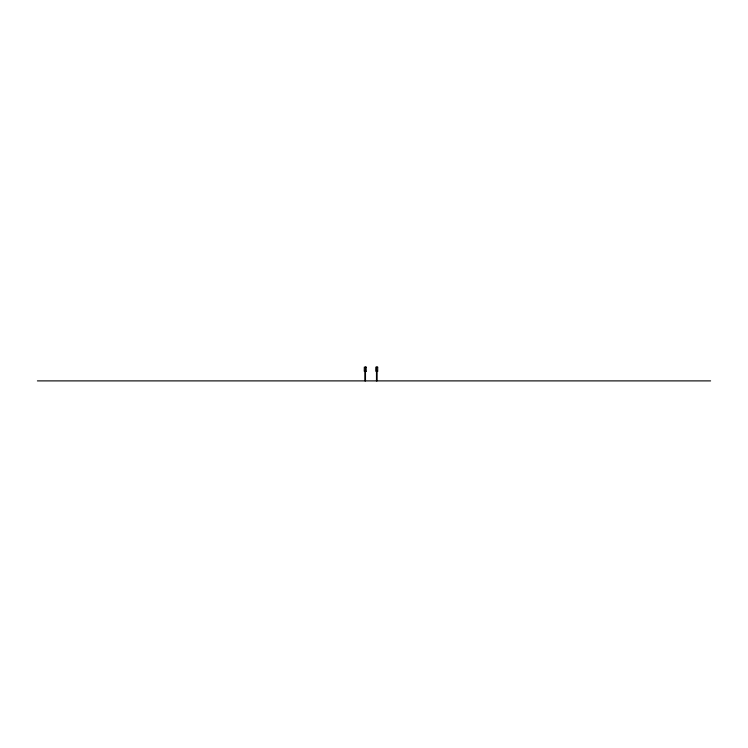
<?xml version="1.0" encoding="UTF-8"?>
<svg xmlns="http://www.w3.org/2000/svg" width="748" height="748" viewBox="0 0 748 748"><rect width="100%" height="100%" fill="white"/><g stroke="black" fill="none" stroke-linecap="round" stroke-linejoin="round"><path stroke-width="1.12" d="M366.081 367.109L364.313 367.109L364.267 371.279L366.081 371.279M377.656 367.109L375.889 367.109L375.842 371.279L377.656 371.279M37.4 380.891L710.6 380.891M377.693 367.109L377.693 371.279M377.057 371.279L377.057 380.891M376.487 367.109L376.487 380.891M366.118 367.109L366.118 371.279M365.482 367.109L365.482 380.891M364.912 371.279L364.912 380.891"/></g></svg>
